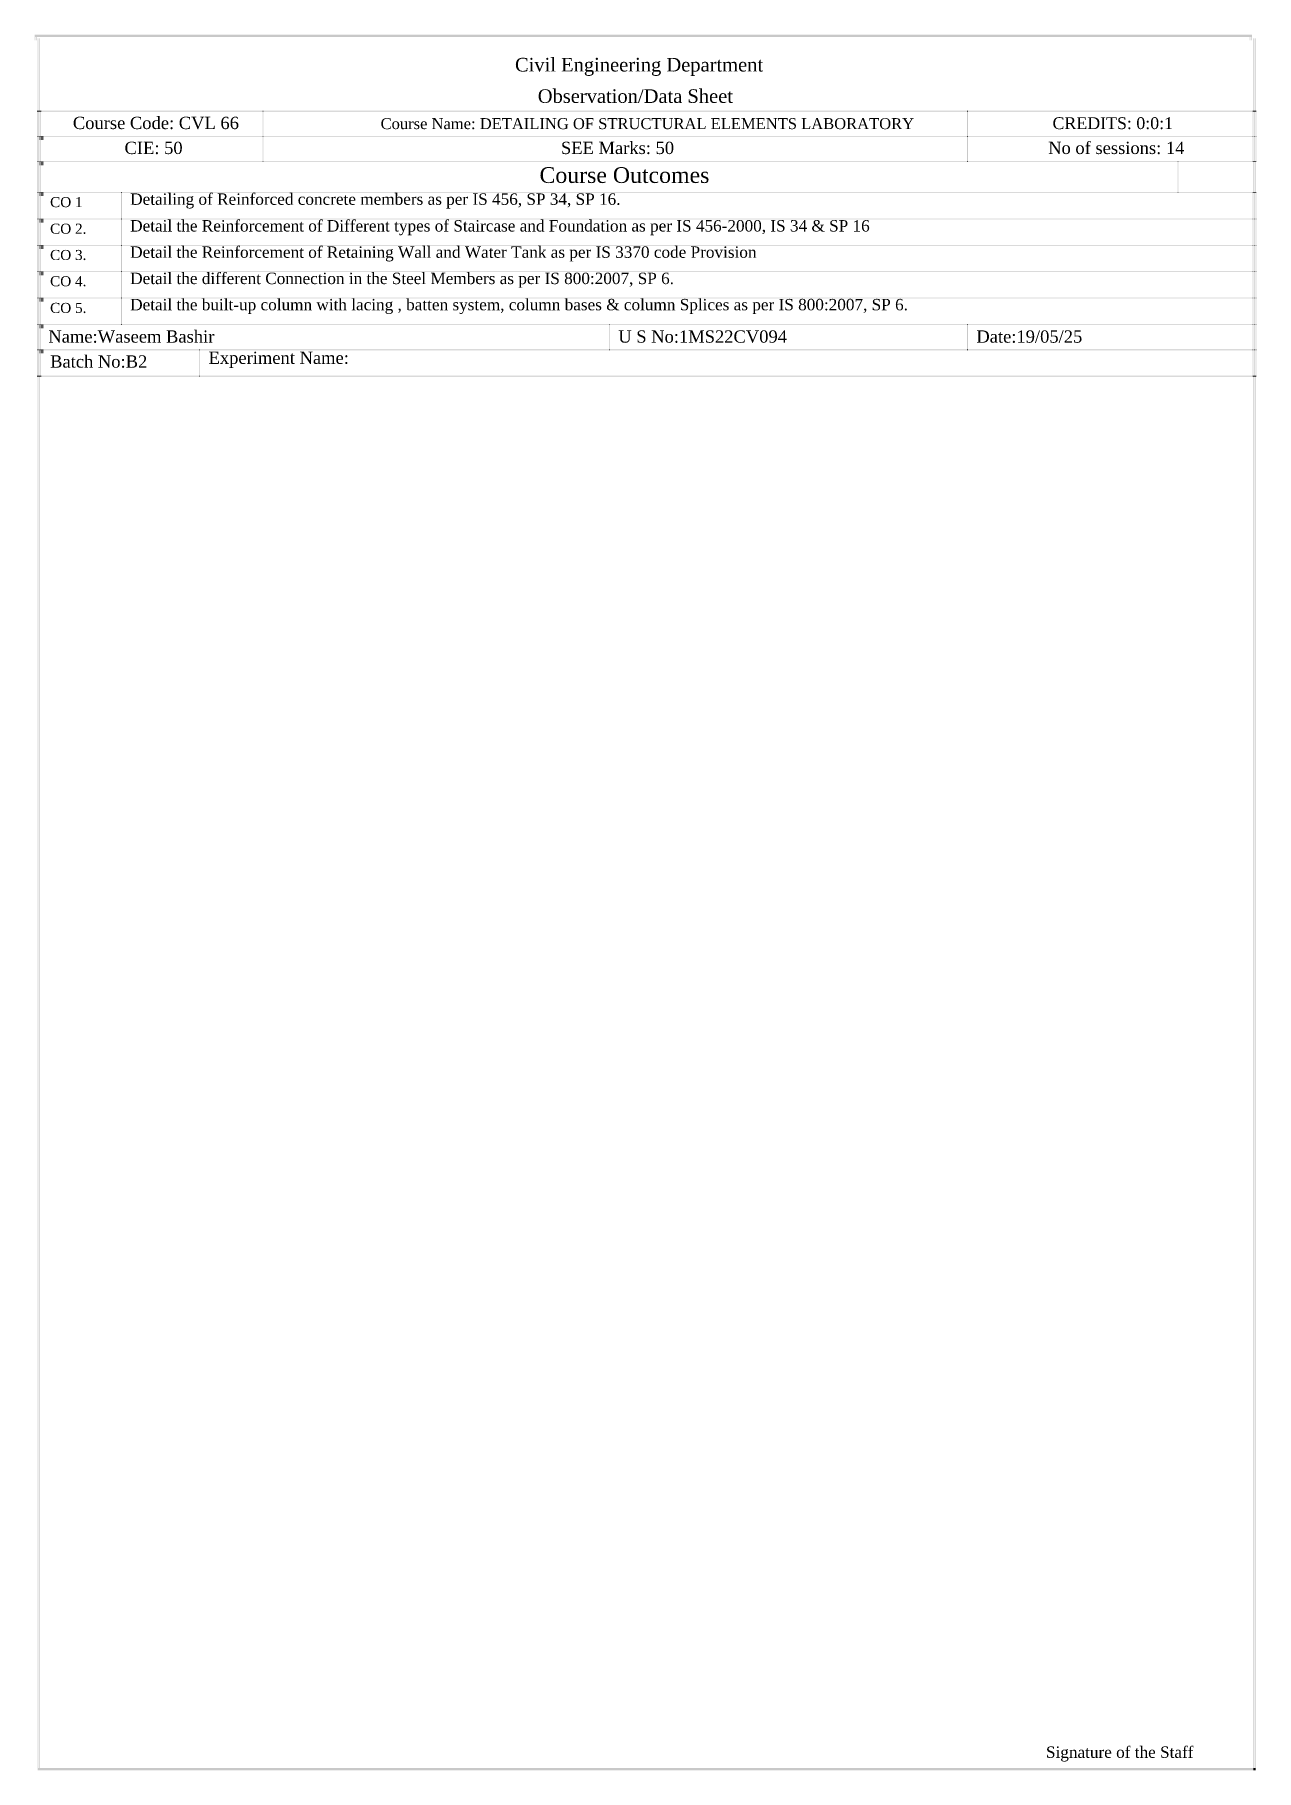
# Model space of a CAD drawing. Header units: millimetres. Extents: x 10 to 289, y 10 to 406.
import ezdxf

# ---------------------------------------------------------------- set-up
doc = ezdxf.new("R2010")
doc.units = ezdxf.units.MM
doc.layers.add('H', color=7, linetype='Continuous')
doc.layers.add('T', color=7, linetype='Continuous')

msp = doc.modelspace()

# ---------------------------------------------------------------- hatches: boundary and pattern name
at = {"layer": 'H', "linetype": 'Continuous'}
for points in [[(9.984, 405.148), (9.984, 406.418), (288.078, 406.418), (288.078, 405.148), (287.902, 405.148), (287.902, 405.906), (287.726, 405.906), (287.726, 405.148), (287.567, 405.148), (287.567, 405.906), (10.495, 405.906), (10.495, 405.148), (10.319, 405.148), (10.319, 405.906), (10.16, 405.906), (10.16, 405.148), (9.984, 405.148)], [(10.672, 389.043), (10.672, 405.553), (10.83, 405.553), (10.83, 389.043), (10.672, 389.043)], [(11.007, 389.043), (11.007, 405.553), (11.183, 405.553), (11.183, 389.043), (11.007, 389.043)], [(288.378, 389.043), (288.378, 405.553), (288.537, 405.553), (288.537, 389.043), (288.378, 389.043)], [(288.713, 389.043), (288.713, 405.553), (288.89, 405.553), (288.89, 389.043), (288.713, 389.043)], [(10.495, 388.867), (10.495, 389.043), (11.342, 389.043), (11.342, 388.867), (10.495, 388.867)], [(10.495, 383.275), (10.495, 388.867), (10.672, 388.867), (10.672, 383.275), (10.495, 383.275)], [(10.83, 383.275), (10.83, 388.867), (11.007, 388.867), (11.007, 383.275), (10.83, 383.275)], [(11.183, 383.275), (11.183, 388.867), (11.342, 388.867), (11.342, 383.275), (11.183, 383.275)], [(11.342, 388.867), (11.342, 389.043), (11.518, 389.043), (11.518, 388.867), (11.342, 388.867)], [(11.518, 388.867), (11.518, 389.043), (62.071, 389.043), (62.071, 388.867), (11.518, 388.867)], [(62.071, 388.867), (62.071, 389.043), (62.248, 389.043), (62.248, 388.867), (62.071, 388.867)], [(62.071, 383.275), (62.071, 388.867), (62.248, 388.867), (62.248, 383.275), (62.071, 383.275)], [(62.248, 388.867), (62.248, 389.043), (222.991, 389.043), (222.991, 388.867), (62.248, 388.867)], [(222.991, 388.867), (222.991, 389.043), (223.167, 389.043), (223.167, 388.867), (222.991, 388.867)], [(222.991, 383.275), (222.991, 388.867), (223.167, 388.867), (223.167, 383.275), (222.991, 383.275)], [(223.167, 388.867), (223.167, 389.043), (288.202, 389.043), (288.202, 388.867), (223.167, 388.867)], [(288.202, 388.867), (288.202, 389.043), (288.378, 389.043), (288.378, 388.867), (288.202, 388.867)], [(288.202, 383.275), (288.202, 388.867), (288.378, 388.867), (288.378, 383.275), (288.202, 383.275)], [(288.378, 388.867), (288.378, 389.043), (289.048, 389.043), (289.048, 388.867), (288.378, 388.867)], [(288.537, 383.275), (288.537, 388.867), (288.713, 388.867), (288.713, 383.275), (288.537, 383.275)], [(288.89, 383.275), (288.89, 388.867), (289.048, 388.867), (289.048, 383.275), (288.89, 383.275)], [(10.495, 383.117), (10.495, 383.275), (10.672, 383.275), (10.672, 383.117), (10.495, 383.117)], [(10.495, 377.525), (10.495, 383.117), (10.672, 383.117), (10.672, 377.525), (10.495, 377.525)], [(10.83, 383.117), (10.83, 383.275), (11.007, 383.275), (11.007, 383.117), (10.83, 383.117)], [(10.83, 377.525), (10.83, 383.117), (11.007, 383.117), (11.007, 377.525), (10.83, 377.525)], [(11.13, 382.358), (11.13, 383.275), (11.289, 383.275), (11.289, 382.358), (11.13, 382.358)], [(11.183, 383.117), (11.183, 383.275), (11.342, 383.275), (11.342, 383.117), (11.183, 383.117)], [(11.183, 377.525), (11.183, 383.117), (11.342, 383.117), (11.342, 377.525), (11.183, 377.525)], [(11.342, 383.117), (11.342, 383.275), (62.071, 383.275), (62.071, 383.117), (11.342, 383.117)], [(11.465, 382.358), (11.465, 383.275), (11.624, 383.275), (11.624, 382.358), (11.465, 382.358)], [(11.748, 382.358), (11.748, 383.275), (11.924, 383.275), (11.924, 382.358), (11.748, 382.358)], [(62.071, 383.117), (62.071, 383.275), (62.248, 383.275), (62.248, 383.117), (62.071, 383.117)], [(62.071, 377.525), (62.071, 383.117), (62.248, 383.117), (62.248, 377.525), (62.071, 377.525)], [(62.248, 383.117), (62.248, 383.275), (222.991, 383.275), (222.991, 383.117), (62.248, 383.117)], [(222.991, 383.117), (222.991, 383.275), (223.167, 383.275), (223.167, 383.117), (222.991, 383.117)], [(222.991, 377.525), (222.991, 383.117), (223.167, 383.117), (223.167, 377.525), (222.991, 377.525)], [(223.167, 383.117), (223.167, 383.275), (288.202, 383.275), (288.202, 383.117), (223.167, 383.117)], [(288.202, 383.117), (288.202, 383.275), (288.378, 383.275), (288.378, 383.117), (288.202, 383.117)], [(288.202, 377.525), (288.202, 383.117), (288.378, 383.117), (288.378, 377.525), (288.202, 377.525)], [(288.537, 383.117), (288.537, 383.275), (288.713, 383.275), (288.713, 383.117), (288.537, 383.117)], [(288.537, 377.525), (288.537, 383.117), (288.713, 383.117), (288.713, 377.525), (288.537, 377.525)], [(288.89, 383.117), (288.89, 383.275), (289.048, 383.275), (289.048, 383.117), (288.89, 383.117)], [(288.89, 377.525), (288.89, 383.117), (289.048, 383.117), (289.048, 377.525), (288.89, 377.525)], [(10.495, 377.349), (10.495, 377.525), (10.672, 377.525), (10.672, 377.349), (10.495, 377.349)], [(10.495, 370.487), (10.495, 377.349), (10.672, 377.349), (10.672, 370.487), (10.495, 370.487)], [(10.83, 377.349), (10.83, 377.525), (11.007, 377.525), (11.007, 377.349), (10.83, 377.349)], [(10.83, 370.487), (10.83, 377.349), (11.007, 377.349), (11.007, 370.487), (10.83, 370.487)], [(11.13, 376.608), (11.13, 377.525), (11.289, 377.525), (11.289, 376.608), (11.13, 376.608)], [(11.183, 377.349), (11.183, 377.525), (11.342, 377.525), (11.342, 377.349), (11.183, 377.349)], [(11.183, 370.487), (11.183, 377.349), (11.342, 377.349), (11.342, 370.487), (11.183, 370.487)], [(11.342, 377.349), (11.342, 377.525), (62.071, 377.525), (62.071, 377.349), (11.342, 377.349)], [(11.465, 376.608), (11.465, 377.525), (11.624, 377.525), (11.624, 376.608), (11.465, 376.608)], [(11.748, 376.608), (11.748, 377.525), (11.924, 377.525), (11.924, 376.608), (11.748, 376.608)], [(62.071, 377.349), (62.071, 377.525), (62.248, 377.525), (62.248, 377.349), (62.071, 377.349)], [(62.248, 377.349), (62.248, 377.525), (222.991, 377.525), (222.991, 377.349), (62.248, 377.349)], [(222.991, 377.349), (222.991, 377.525), (223.167, 377.525), (223.167, 377.349), (222.991, 377.349)], [(223.167, 377.349), (223.167, 377.525), (271.092, 377.525), (271.092, 377.349), (223.167, 377.349)], [(271.092, 377.349), (271.092, 377.525), (271.268, 377.525), (271.268, 377.349), (271.092, 377.349)], [(271.092, 370.487), (271.092, 377.349), (271.268, 377.349), (271.268, 370.487), (271.092, 370.487)], [(271.268, 377.349), (271.268, 377.525), (288.202, 377.525), (288.202, 377.349), (271.268, 377.349)], [(288.202, 377.349), (288.202, 377.525), (288.378, 377.525), (288.378, 377.349), (288.202, 377.349)], [(288.378, 377.349), (288.378, 377.525), (289.048, 377.525), (289.048, 377.349), (288.378, 377.349)], [(288.378, 370.487), (288.378, 377.349), (288.537, 377.349), (288.537, 370.487), (288.378, 370.487)], [(288.713, 370.487), (288.713, 377.349), (288.89, 377.349), (288.89, 370.487), (288.713, 370.487)], [(10.495, 370.328), (10.495, 370.487), (10.672, 370.487), (10.672, 370.328), (10.495, 370.328)], [(10.495, 364.402), (10.495, 370.328), (10.672, 370.328), (10.672, 364.402), (10.495, 364.402)], [(10.83, 370.328), (10.83, 370.487), (11.007, 370.487), (11.007, 370.328), (10.83, 370.328)], [(10.83, 364.402), (10.83, 370.328), (11.007, 370.328), (11.007, 364.402), (10.83, 364.402)], [(11.13, 369.552), (11.13, 370.47), (11.289, 370.47), (11.289, 369.552), (11.13, 369.552)], [(11.183, 370.328), (11.183, 370.487), (11.342, 370.487), (11.342, 370.328), (11.183, 370.328)], [(11.183, 364.402), (11.183, 370.328), (11.342, 370.328), (11.342, 364.402), (11.183, 364.402)], [(11.342, 370.328), (11.342, 370.487), (29.722, 370.487), (29.722, 370.328), (11.342, 370.328)], [(11.465, 369.552), (11.465, 370.47), (11.624, 370.47), (11.624, 369.552), (11.465, 369.552)], [(11.748, 369.552), (11.748, 370.47), (11.924, 370.47), (11.924, 369.552), (11.748, 369.552)], [(29.722, 370.328), (29.722, 370.487), (29.898, 370.487), (29.898, 370.328), (29.722, 370.328)], [(29.722, 364.402), (29.722, 370.328), (29.898, 370.328), (29.898, 364.402), (29.722, 364.402)], [(29.898, 370.328), (29.898, 370.487), (271.092, 370.487), (271.092, 370.328), (29.898, 370.328)], [(271.092, 370.328), (271.092, 370.487), (271.268, 370.487), (271.268, 370.328), (271.092, 370.328)], [(271.268, 370.328), (271.268, 370.487), (288.202, 370.487), (288.202, 370.328), (271.268, 370.328)], [(288.202, 370.328), (288.202, 370.487), (288.378, 370.487), (288.378, 370.328), (288.202, 370.328)], [(288.202, 364.402), (288.202, 370.328), (288.378, 370.328), (288.378, 364.402), (288.202, 364.402)], [(288.378, 370.328), (288.378, 370.487), (289.048, 370.487), (289.048, 370.328), (288.378, 370.328)], [(288.537, 364.402), (288.537, 370.328), (288.713, 370.328), (288.713, 364.402), (288.537, 364.402)], [(288.89, 364.402), (288.89, 370.328), (289.048, 370.328), (289.048, 364.402), (288.89, 364.402)], [(10.495, 364.225), (10.495, 364.402), (10.672, 364.402), (10.672, 364.225), (10.495, 364.225)], [(10.495, 358.387), (10.495, 364.225), (10.672, 364.225), (10.672, 358.387), (10.495, 358.387)], [(10.83, 364.225), (10.83, 364.402), (11.007, 364.402), (11.007, 364.225), (10.83, 364.225)], [(10.83, 358.387), (10.83, 364.225), (11.007, 364.225), (11.007, 358.387), (10.83, 358.387)], [(11.13, 363.502), (11.13, 364.419), (11.289, 364.419), (11.289, 363.502), (11.13, 363.502)], [(11.183, 364.225), (11.183, 364.402), (11.342, 364.402), (11.342, 364.225), (11.183, 364.225)], [(11.183, 358.387), (11.183, 364.225), (11.342, 364.225), (11.342, 358.387), (11.183, 358.387)], [(11.342, 364.225), (11.342, 364.402), (29.722, 364.402), (29.722, 364.225), (11.342, 364.225)], [(11.465, 363.502), (11.465, 364.419), (11.624, 364.419), (11.624, 363.502), (11.465, 363.502)], [(11.748, 363.502), (11.748, 364.419), (11.924, 364.419), (11.924, 363.502), (11.748, 363.502)], [(29.722, 364.225), (29.722, 364.402), (29.898, 364.402), (29.898, 364.225), (29.722, 364.225)], [(29.722, 358.387), (29.722, 364.225), (29.898, 364.225), (29.898, 358.387), (29.722, 358.387)], [(29.898, 364.225), (29.898, 364.402), (288.202, 364.402), (288.202, 364.225), (29.898, 364.225)], [(288.202, 364.225), (288.202, 364.402), (288.378, 364.402), (288.378, 364.225), (288.202, 364.225)], [(288.202, 358.387), (288.202, 364.225), (288.378, 364.225), (288.378, 358.387), (288.202, 358.387)], [(288.537, 364.225), (288.537, 364.402), (288.713, 364.402), (288.713, 364.225), (288.537, 364.225)], [(288.537, 358.387), (288.537, 364.225), (288.713, 364.225), (288.713, 358.387), (288.537, 358.387)], [(288.89, 364.225), (288.89, 364.402), (289.048, 364.402), (289.048, 364.225), (288.89, 364.225)], [(288.89, 358.387), (288.89, 364.225), (289.048, 364.225), (289.048, 358.387), (288.89, 358.387)], [(10.495, 358.211), (10.495, 358.387), (10.672, 358.387), (10.672, 358.211), (10.495, 358.211)], [(10.495, 352.372), (10.495, 358.211), (10.672, 358.211), (10.672, 352.372), (10.495, 352.372)], [(10.83, 358.211), (10.83, 358.387), (11.007, 358.387), (11.007, 358.211), (10.83, 358.211)], [(10.83, 352.372), (10.83, 358.211), (11.007, 358.211), (11.007, 352.372), (10.83, 352.372)], [(11.13, 357.487), (11.13, 358.405), (11.289, 358.405), (11.289, 357.487), (11.13, 357.487)], [(11.183, 358.211), (11.183, 358.387), (11.342, 358.387), (11.342, 358.211), (11.183, 358.211)], [(11.183, 352.372), (11.183, 358.211), (11.342, 358.211), (11.342, 352.372), (11.183, 352.372)], [(11.342, 358.211), (11.342, 358.387), (29.722, 358.387), (29.722, 358.211), (11.342, 358.211)], [(11.465, 357.487), (11.465, 358.405), (11.624, 358.405), (11.624, 357.487), (11.465, 357.487)], [(11.748, 357.487), (11.748, 358.405), (11.924, 358.405), (11.924, 357.487), (11.748, 357.487)], [(29.722, 358.211), (29.722, 358.387), (29.898, 358.387), (29.898, 358.211), (29.722, 358.211)], [(29.722, 352.372), (29.722, 358.211), (29.898, 358.211), (29.898, 352.372), (29.722, 352.372)], [(29.898, 358.211), (29.898, 358.387), (288.202, 358.387), (288.202, 358.211), (29.898, 358.211)], [(288.202, 358.211), (288.202, 358.387), (288.378, 358.387), (288.378, 358.211), (288.202, 358.211)], [(288.202, 352.372), (288.202, 358.211), (288.378, 358.211), (288.378, 352.372), (288.202, 352.372)], [(288.537, 358.211), (288.537, 358.387), (288.713, 358.387), (288.713, 358.211), (288.537, 358.211)], [(288.537, 352.372), (288.537, 358.211), (288.713, 358.211), (288.713, 352.372), (288.537, 352.372)], [(288.89, 358.211), (288.89, 358.387), (289.048, 358.387), (289.048, 358.211), (288.89, 358.211)], [(288.89, 352.372), (288.89, 358.211), (289.048, 358.211), (289.048, 352.372), (288.89, 352.372)], [(10.495, 352.196), (10.495, 352.372), (10.672, 352.372), (10.672, 352.196), (10.495, 352.196)], [(10.495, 346.357), (10.495, 352.196), (10.672, 352.196), (10.672, 346.357), (10.495, 346.357)], [(10.83, 352.196), (10.83, 352.372), (11.007, 352.372), (11.007, 352.196), (10.83, 352.196)], [(10.83, 346.357), (10.83, 352.196), (11.007, 352.196), (11.007, 346.357), (10.83, 346.357)], [(11.13, 351.455), (11.13, 352.372), (11.289, 352.372), (11.289, 351.455), (11.13, 351.455)], [(11.183, 352.196), (11.183, 352.372), (11.342, 352.372), (11.342, 352.196), (11.183, 352.196)], [(11.183, 346.357), (11.183, 352.196), (11.342, 352.196), (11.342, 346.357), (11.183, 346.357)], [(11.342, 352.196), (11.342, 352.372), (29.722, 352.372), (29.722, 352.196), (11.342, 352.196)], [(11.465, 351.455), (11.465, 352.372), (11.624, 352.372), (11.624, 351.455), (11.465, 351.455)], [(11.748, 351.455), (11.748, 352.372), (11.924, 352.372), (11.924, 351.455), (11.748, 351.455)], [(29.722, 352.196), (29.722, 352.372), (29.898, 352.372), (29.898, 352.196), (29.722, 352.196)], [(29.722, 346.357), (29.722, 352.196), (29.898, 352.196), (29.898, 346.357), (29.722, 346.357)], [(29.898, 352.196), (29.898, 352.372), (288.202, 352.372), (288.202, 352.196), (29.898, 352.196)], [(288.202, 352.196), (288.202, 352.372), (288.378, 352.372), (288.378, 352.196), (288.202, 352.196)], [(288.202, 346.357), (288.202, 352.196), (288.378, 352.196), (288.378, 346.357), (288.202, 346.357)], [(288.537, 352.196), (288.537, 352.372), (288.713, 352.372), (288.713, 352.196), (288.537, 352.196)], [(288.537, 346.357), (288.537, 352.196), (288.713, 352.196), (288.713, 346.357), (288.537, 346.357)], [(288.89, 352.196), (288.89, 352.372), (289.048, 352.372), (289.048, 352.196), (288.89, 352.196)], [(288.89, 346.357), (288.89, 352.196), (289.048, 352.196), (289.048, 346.357), (288.89, 346.357)], [(10.495, 346.181), (10.495, 346.357), (10.672, 346.357), (10.672, 346.181), (10.495, 346.181)], [(10.495, 340.254), (10.495, 346.181), (10.672, 346.181), (10.672, 340.254), (10.495, 340.254)], [(10.83, 346.181), (10.83, 346.357), (11.007, 346.357), (11.007, 346.181), (10.83, 346.181)], [(10.83, 340.254), (10.83, 346.181), (11.007, 346.181), (11.007, 340.254), (10.83, 340.254)], [(11.13, 345.405), (11.13, 346.322), (11.289, 346.322), (11.289, 345.405), (11.13, 345.405)], [(11.183, 346.181), (11.183, 346.357), (11.342, 346.357), (11.342, 346.181), (11.183, 346.181)], [(11.183, 340.254), (11.183, 346.181), (11.342, 346.181), (11.342, 340.254), (11.183, 340.254)], [(11.342, 346.181), (11.342, 346.357), (29.722, 346.357), (29.722, 346.181), (11.342, 346.181)], [(11.465, 345.405), (11.465, 346.322), (11.624, 346.322), (11.624, 345.405), (11.465, 345.405)], [(11.748, 345.405), (11.748, 346.322), (11.924, 346.322), (11.924, 345.405), (11.748, 345.405)], [(29.722, 346.181), (29.722, 346.357), (29.898, 346.357), (29.898, 346.181), (29.722, 346.181)], [(29.722, 340.254), (29.722, 346.181), (29.898, 346.181), (29.898, 340.254), (29.722, 340.254)], [(29.898, 346.181), (29.898, 346.357), (288.202, 346.357), (288.202, 346.181), (29.898, 346.181)], [(288.202, 346.181), (288.202, 346.357), (288.378, 346.357), (288.378, 346.181), (288.202, 346.181)], [(288.202, 340.254), (288.202, 346.181), (288.378, 346.181), (288.378, 340.254), (288.202, 340.254)], [(288.537, 346.181), (288.537, 346.357), (288.713, 346.357), (288.713, 346.181), (288.537, 346.181)], [(288.537, 340.254), (288.537, 346.181), (288.713, 346.181), (288.713, 340.254), (288.537, 340.254)], [(288.89, 346.181), (288.89, 346.357), (289.048, 346.357), (289.048, 346.181), (288.89, 346.181)], [(288.89, 340.254), (288.89, 346.181), (289.048, 346.181), (289.048, 340.254), (288.89, 340.254)], [(10.495, 340.095), (10.495, 340.254), (10.672, 340.254), (10.672, 340.095), (10.495, 340.095)], [(10.495, 334.504), (10.495, 340.095), (10.672, 340.095), (10.672, 334.504), (10.495, 334.504)], [(10.83, 340.095), (10.83, 340.254), (11.007, 340.254), (11.007, 340.095), (10.83, 340.095)], [(10.83, 334.504), (10.83, 340.095), (11.007, 340.095), (11.007, 334.504), (10.83, 334.504)], [(11.13, 339.355), (11.13, 340.272), (11.289, 340.272), (11.289, 339.355), (11.13, 339.355)], [(11.183, 340.095), (11.183, 340.254), (11.342, 340.254), (11.342, 340.095), (11.183, 340.095)], [(11.183, 334.504), (11.183, 340.095), (11.342, 340.095), (11.342, 334.504), (11.183, 334.504)], [(11.342, 340.095), (11.342, 340.254), (29.722, 340.254), (29.722, 340.095), (11.342, 340.095)], [(11.465, 339.355), (11.465, 340.272), (11.624, 340.272), (11.624, 339.355), (11.465, 339.355)], [(11.748, 339.355), (11.748, 340.272), (11.924, 340.272), (11.924, 339.355), (11.748, 339.355)], [(29.722, 340.095), (29.722, 340.254), (29.898, 340.254), (29.898, 340.095), (29.722, 340.095)], [(29.898, 340.095), (29.898, 340.254), (141.182, 340.254), (141.182, 340.095), (29.898, 340.095)], [(141.182, 340.095), (141.182, 340.254), (141.358, 340.254), (141.358, 340.095), (141.182, 340.095)], [(141.182, 334.504), (141.182, 340.095), (141.358, 340.095), (141.358, 334.504), (141.182, 334.504)], [(141.358, 340.095), (141.358, 340.254), (222.991, 340.254), (222.991, 340.095), (141.358, 340.095)], [(222.991, 340.095), (222.991, 340.254), (223.167, 340.254), (223.167, 340.095), (222.991, 340.095)], [(222.991, 334.504), (222.991, 340.095), (223.167, 340.095), (223.167, 334.504), (222.991, 334.504)], [(223.167, 340.095), (223.167, 340.254), (288.202, 340.254), (288.202, 340.095), (223.167, 340.095)], [(288.202, 340.095), (288.202, 340.254), (288.378, 340.254), (288.378, 340.095), (288.202, 340.095)], [(288.202, 334.504), (288.202, 340.095), (288.378, 340.095), (288.378, 334.504), (288.202, 334.504)], [(288.537, 340.095), (288.537, 340.254), (288.713, 340.254), (288.713, 340.095), (288.537, 340.095)], [(288.537, 334.504), (288.537, 340.095), (288.713, 340.095), (288.713, 334.504), (288.537, 334.504)], [(288.89, 340.095), (288.89, 340.254), (289.048, 340.254), (289.048, 340.095), (288.89, 340.095)], [(288.89, 334.504), (288.89, 340.095), (289.048, 340.095), (289.048, 334.504), (288.89, 334.504)], [(10.495, 334.328), (10.495, 334.504), (10.672, 334.504), (10.672, 334.328), (10.495, 334.328)], [(10.495, 328.489), (10.495, 334.328), (10.672, 334.328), (10.672, 328.489), (10.495, 328.489)], [(10.83, 334.328), (10.83, 334.504), (11.007, 334.504), (11.007, 334.328), (10.83, 334.328)], [(10.83, 328.489), (10.83, 334.328), (11.007, 334.328), (11.007, 328.489), (10.83, 328.489)], [(11.13, 333.604), (11.13, 334.539), (11.289, 334.539), (11.289, 333.604), (11.13, 333.604)], [(11.183, 334.328), (11.183, 334.504), (11.342, 334.504), (11.342, 334.328), (11.183, 334.328)], [(11.183, 328.489), (11.183, 334.328), (11.342, 334.328), (11.342, 328.489), (11.183, 328.489)], [(11.342, 334.328), (11.342, 334.504), (47.607, 334.504), (47.607, 334.328), (11.342, 334.328)], [(11.465, 333.604), (11.465, 334.539), (11.624, 334.539), (11.624, 333.604), (11.465, 333.604)], [(11.748, 333.604), (11.748, 334.539), (11.924, 334.539), (11.924, 333.604), (11.748, 333.604)], [(47.607, 334.328), (47.607, 334.504), (47.766, 334.504), (47.766, 334.328), (47.607, 334.328)], [(47.607, 328.489), (47.607, 334.328), (47.766, 334.328), (47.766, 328.489), (47.607, 328.489)], [(47.766, 334.328), (47.766, 334.504), (141.182, 334.504), (141.182, 334.328), (47.766, 334.328)], [(141.182, 334.328), (141.182, 334.504), (141.358, 334.504), (141.358, 334.328), (141.182, 334.328)], [(141.358, 334.328), (141.358, 334.504), (222.991, 334.504), (222.991, 334.328), (141.358, 334.328)], [(222.991, 334.328), (222.991, 334.504), (223.167, 334.504), (223.167, 334.328), (222.991, 334.328)], [(223.167, 334.328), (223.167, 334.504), (288.202, 334.504), (288.202, 334.328), (223.167, 334.328)], [(288.202, 334.328), (288.202, 334.504), (288.378, 334.504), (288.378, 334.328), (288.202, 334.328)], [(288.202, 328.489), (288.202, 334.328), (288.378, 334.328), (288.378, 328.489), (288.202, 328.489)], [(288.537, 334.328), (288.537, 334.504), (288.713, 334.504), (288.713, 334.328), (288.537, 334.328)], [(288.537, 328.489), (288.537, 334.328), (288.713, 334.328), (288.713, 328.489), (288.537, 328.489)], [(288.89, 334.328), (288.89, 334.504), (289.048, 334.504), (289.048, 334.328), (288.89, 334.328)], [(288.89, 328.489), (288.89, 334.328), (289.048, 334.328), (289.048, 328.489), (288.89, 328.489)], [(10.495, 328.33), (10.495, 328.489), (11.342, 328.489), (11.342, 328.33), (10.495, 328.33)], [(10.672, 10.407), (10.672, 328.33), (10.83, 328.33), (10.83, 10.407), (10.672, 10.407)], [(11.007, 10.407), (11.007, 328.33), (11.183, 328.33), (11.183, 10.407), (11.007, 10.407)], [(11.342, 328.33), (11.342, 328.489), (11.518, 328.489), (11.518, 328.33), (11.342, 328.33)], [(11.518, 328.33), (11.518, 328.489), (47.607, 328.489), (47.607, 328.33), (11.518, 328.33)], [(47.607, 328.33), (47.607, 328.489), (47.766, 328.489), (47.766, 328.33), (47.607, 328.33)], [(47.766, 328.33), (47.766, 328.489), (288.202, 328.489), (288.202, 328.33), (47.766, 328.33)], [(288.202, 328.33), (288.202, 328.489), (288.378, 328.489), (288.378, 328.33), (288.202, 328.33)], [(288.378, 328.33), (288.378, 328.489), (289.048, 328.489), (289.048, 328.33), (288.378, 328.33)], [(288.378, 10.407), (288.378, 328.33), (288.537, 328.33), (288.537, 10.407), (288.378, 10.407)], [(288.713, 10.407), (288.713, 328.33), (288.89, 328.33), (288.89, 10.407), (288.713, 10.407)], [(10.672, 9.913), (10.672, 10.407), (288.378, 10.407), (288.378, 9.913), (10.672, 9.913)], [(288.378, 9.913), (288.378, 10.407), (288.89, 10.407), (288.89, 9.913), (288.378, 9.913)]]:
    msp.add_hatch(color=256, dxfattribs=at).paths.add_polyline_path(points)

# ---------------------------------------------------------------- texts
at = {"layer": 'T', "attachment_point": 7}
for s, insert, char_height in [('{\\fTimes New Roman|b0|i0|c0|p18;Civil Engineering Department}', (119.7, 397), 3.1), ('{\\fTimes New Roman|b0|i0|c0|p18;Observation/Data Sheet}', (124.9, 390.8), 3.1), ('{\\fTimes New Roman|b0|i0|c0|p18;Course Code: CVL 66}', (18.7, 384.8), 2.8), ('{\\fTimes New Roman|b0|i0|c0|p18;Course Name: DETAILING OF STRUCTURAL ELEMENTS LABORATORY}', (89, 384.8), 2.5), ('{\\fTimes New Roman|b0|i0|c0|p18;CREDITS: 0:0:1}', (242.5, 384.8), 2.7), ('{\\fTimes New Roman|b0|i0|c0|p18;CIE: 50}', (30.5, 379.1), 2.8), ('{\\fTimes New Roman|b0|i0|c0|p18;SEE Marks: 50}', (130.2, 379.1), 2.8), ('{\\fTimes New Roman|b0|i0|c0|p18;No of sessions: 14}', (241.5, 379.1), 2.8), ('{\\fTimes New Roman|b0|i0|c0|p18;Course Outcomes}', (125.3, 372.5), 3.6), ('{\\fTimes New Roman|b0|i0|c0|p18;CO 1}', (13.5, 367), 2.3), ('{\\fTimes New Roman|b0|i0|c0|p18;Detailing of Reinforced concrete members as per IS 456, SP 34, SP 16.}', (31.8, 366.7), 2.6), ('{\\fTimes New Roman|b0|i0|c0|p18;CO 2.}', (13.5, 360.9), 2.3), ('{\\fTimes New Roman|b0|i0|c0|p18;Detail the Reinforcement of Different types of Staircase and Foundation as per IS 456-2000, IS 34 & SP 16}', (31.8, 360.6), 2.6), ('{\\fTimes New Roman|b0|i0|c0|p18;CO 3.}', (13.5, 354.9), 2.3), ('{\\fTimes New Roman|b0|i0|c0|p18;Detail the Reinforcement of Retaining Wall and Water Tank as per IS 3370 code Provision}', (31.8, 354.6), 2.6), ('{\\fTimes New Roman|b0|i0|c0|p18;CO 4.}', (13.5, 348.9), 2.3), ('{\\fTimes New Roman|b0|i0|c0|p18;Detail the different Connection in the Steel Members as per IS 800:2007, SP 6.}', (31.8, 348.6), 2.6), ('{\\fTimes New Roman|b0|i0|c0|p18;CO 5.}', (13.5, 342.8), 2.3), ('{\\fTimes New Roman|b0|i0|c0|p18;Detail the built-up column with lacing , batten system, column bases & column Splices as per IS 800:2007, SP 6.}', (31.8, 342.6), 2.6), ('{\\fTimes New Roman|b0|i0|c0|p18;Name:Waseem Bashir}', (13.1, 336), 2.8), ('{\\fTimes New Roman|b0|i0|c0|p18;U S No:1MS22CV094}', (143.3, 336), 2.8), ('{\\fTimes New Roman|b0|i0|c0|p18;Date:19/05/25}', (225.1, 336), 2.8), ('{\\fTimes New Roman|b0|i0|c0|p18;Batch No:B2}', (13.5, 330.3), 2.8), ('{\\fTimes New Roman|b0|i0|c0|p18;Experiment Name:}', (49.7, 330.3), 2.8), ('{\\fTimes New Roman|b0|i0|c0|p18;Signature of the Staff}', (241, 11.9), 2.6)]:
    msp.add_mtext(s, dxfattribs=dict(at, insert=insert, char_height=char_height))

doc.saveas('drawing.dxf')
